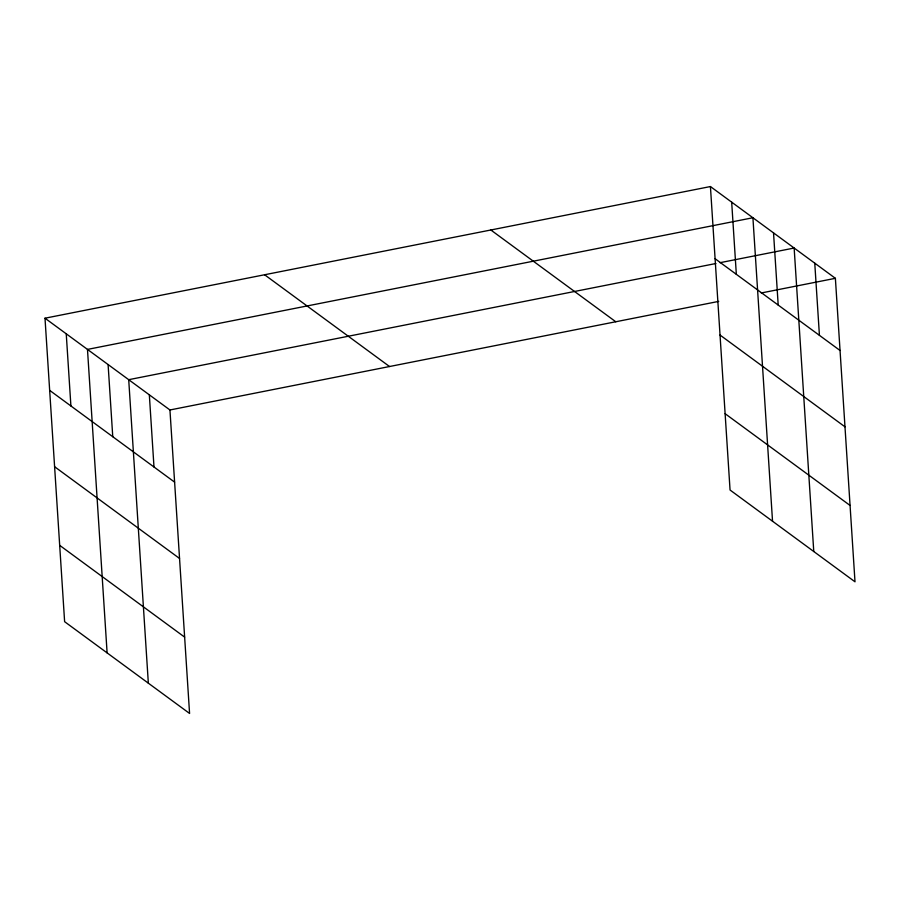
<?xml version="1.0" encoding="UTF-8"?>
<svg xmlns="http://www.w3.org/2000/svg" width="900" height="900" viewBox="0 0 900 900"><rect width="100%" height="100%" fill="white"/><g stroke="black" fill="none" stroke-linecap="round" stroke-linejoin="round"><path stroke-width="1.35" d="M45 318.206L169.942 409.973L189.574 713.452L64.62 621.686L45 318.206L710.426 186.547L835.38 278.314L855 581.794L730.058 490.027L710.426 186.547M715.916 263.509L128.711 379.688L148.343 683.168M720.034 262.688L794.149 248.029L813.769 551.509M169.942 409.973L718.717 301.387M761.265 292.973L835.38 278.314M715.095 258.716L840.038 350.483M720.034 335.048L844.976 426.814M490.838 229.995L615.78 321.761M725.119 413.696L850.061 505.451M264.589 274.759L389.531 366.525M49.669 390.375L174.611 482.141M54.608 466.718L179.55 558.472M59.693 545.355L184.635 637.121M814.759 263.171L819.428 335.34M773.528 232.886L778.196 305.055M772.538 521.224L752.918 217.744L87.48 349.414L107.111 652.894M731.678 202.151L736.335 274.32M149.333 394.83L153.99 466.999M108.101 364.556L112.759 436.725M66.24 333.81L70.909 405.979"/></g></svg>
